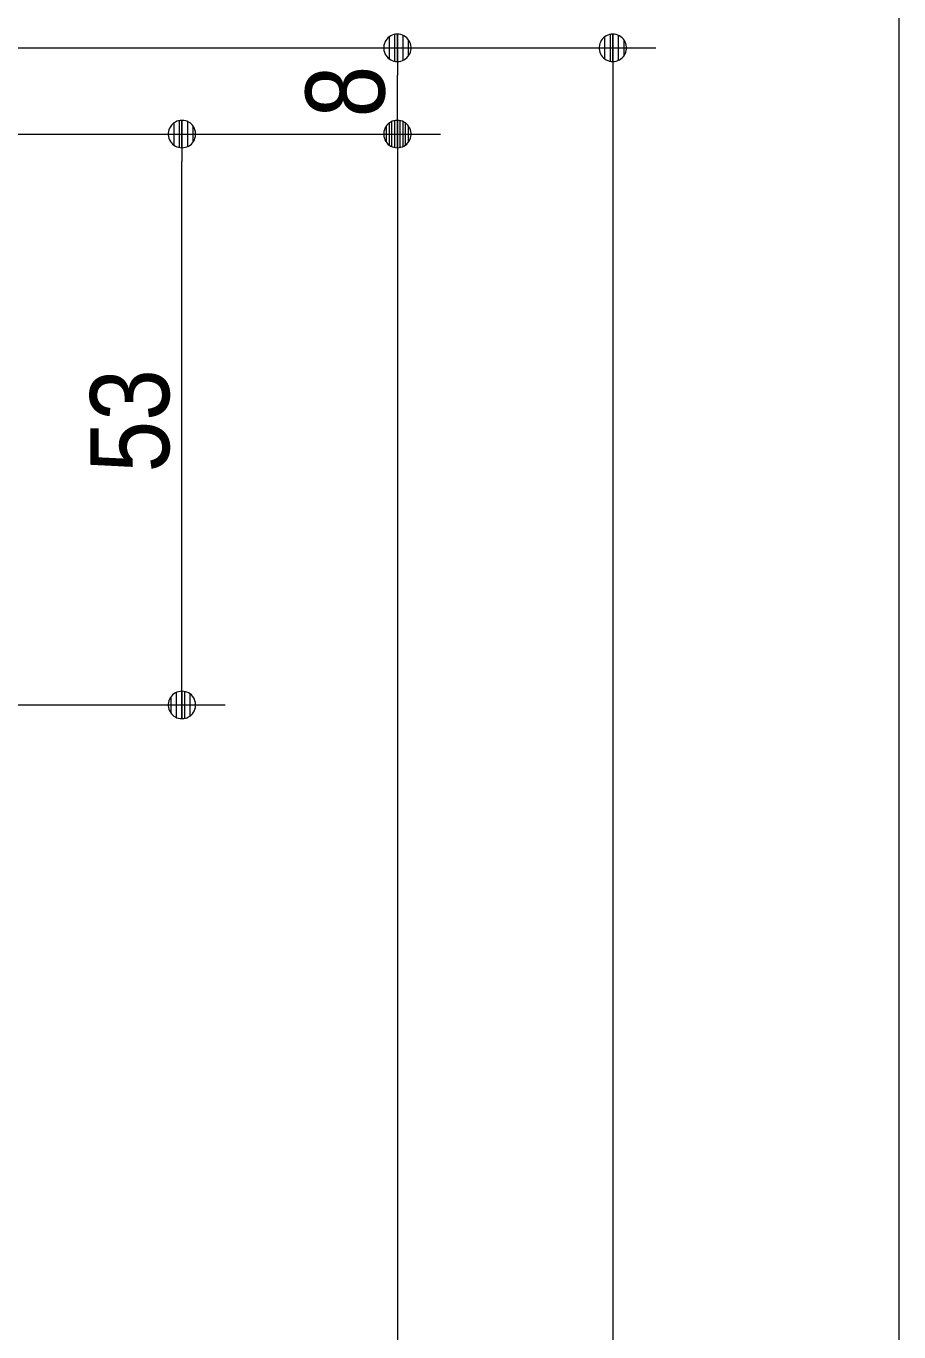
# Model space of a CAD drawing. Units: millimetres, scale not verified. Extents: x -6062 to 6062, y -3045 to 3045.
# Drawn here: x 1807 to 2212, y 394 to 1000 of the extents above; entities that cross this region are included whole.
import ezdxf
from ezdxf.enums import TextEntityAlignment as Align

# ---------------------------------------------------------------- set-up
doc = ezdxf.new("R2010")
doc.units = ezdxf.units.MM
doc.header["$LTSCALE"] = 20
for name, color, linetype, lineweight in [('0-2_1図面枠', 7, 'Continuous', 9), ('0-3_2寸法-1', 7, 'Continuous', 9), ('0-4_0', 7, 'Continuous', 9)]:
    doc.layers.add(name, color=color, linetype=linetype, lineweight=lineweight)
doc.styles.add('ＭＳ Ｐゴシック', font='')
doc.styles.get('ＭＳ Ｐゴシック').set_extended_font_data('MS PGothic')

# ---------------------------------------------------------------- blocks, each defined once
blk = doc.blocks.new('_Dot')
at = {"layer": '0-4_0'}
for p, q in [((-10, 0), (-20, 0)), ((9.78, 2), (-9.78, 2)), ((7.99, 6), (-7.99, 6)), ((9.16, -3.98), (-9.16, -3.98)), ((6, -7.98), (-6, -7.98))]:
    blk.add_line(p, q, dxfattribs=at)
for points in [[(10, 0), (9.92, 1.25), (9.69, 2.49), (9.3, 3.68), (8.76, 4.82), (8.09, 5.88), (7.29, 6.85), (6.37, 7.71), (5.36, 8.44), (4.26, 9.05), (3.09, 9.51), (1.87, 9.82), (0.63, 9.98), (-0.63, 9.98), (-1.87, 9.82), (-3.09, 9.51), (-4.26, 9.05), (-5.36, 8.44), (-6.37, 7.71), (-7.29, 6.85), (-8.09, 5.88), (-8.76, 4.82), (-9.3, 3.68), (-9.69, 2.49), (-9.92, 1.25), (-10, 0), (0, 0)], [(-10, 0), (-9.92, -1.25), (-9.69, -2.49), (-9.3, -3.68), (-8.76, -4.82), (-8.09, -5.88), (-7.29, -6.85), (-6.37, -7.71), (-5.36, -8.44), (-4.26, -9.05), (-3.09, -9.51), (-1.87, -9.82), (-0.63, -9.98), (0.63, -9.98), (1.87, -9.82), (3.09, -9.51), (4.26, -9.05), (5.36, -8.44), (6.37, -7.71), (7.29, -6.85), (8.09, -5.88), (8.76, -4.82), (9.3, -3.68), (9.69, -2.49), (9.92, -1.25), (10, 0), (0, 0)]]:
    blk.add_lwpolyline(points, close=True, dxfattribs=at)
blk = doc.blocks.new('グループ-121')
at = {"layer": '0-2_1図面枠'}
blk.add_lwpolyline([(-80000, 55400), (80000, 55400), (80000, -55400), (-80000, -55400)], close=True, dxfattribs=at)
blk = doc.blocks.new('図面枠')
at = {"layer": '0-2_1図面枠'}
blk.add_blockref('グループ-121', (0, 0), dxfattribs=at)

msp = doc.modelspace()

# ---------------------------------------------------------------- linework, layer by layer
at = {"layer": '0-3_2寸法-1'}
for p, q in [((1499.68, 990.25), (1999.68, 990.25)), ((1999.68, 990.25), (2099.68, 990.25)), ((1979.68, 962.96), (1979.68, 977.53)), ((2079.68, 977.53), (2079.68, -1987.29)), ((1464.68, 950.25), (1899.68, 950.25)), ((1464.68, 950.25), (1999.68, 950.25)), ((1899.68, 950.25), (1999.68, 950.25)), ((1879.68, 697.96), (1879.68, 937.53)), ((1979.68, 937.53), (1979.68, -1987.29)), ((1458.18, 685.25), (1899.68, 685.25))]:
    msp.add_line(p, q, dxfattribs=at)

# ---------------------------------------------------------------- block references
at = {"layer": '0-2_1図面枠', "xscale": 0.05, "yscale": 0.05}
msp.add_blockref('図面枠', (-1787.5, 0), dxfattribs=at)
at = {"layer": '0-3_2寸法-1', "xscale": 0.6356201, "yscale": 0.6356201}
for p, rotation in [((1979.68, 990.25), 90), ((2079.68, 990.25), 90), ((1979.68, 950.25), 270), ((1879.68, 950.25), 90), ((1979.68, 950.25), 90), ((1879.68, 685.25), 270)]:
    msp.add_blockref('_Dot', p, dxfattribs=dict(at, rotation=rotation))

# ---------------------------------------------------------------- texts
at = {"layer": '0-3_2寸法-1', "style": 'ＭＳ Ｐゴシック', "width": 0.9}
for s, p in [('8', (1984.74, 957.95)), ('53', (1884.74, 793.15))]:
    msp.add_text(s, height=36.66, rotation=90, dxfattribs=at).set_placement(p, align=Align.BOTTOM_LEFT)

doc.saveas('drawing.dxf')
